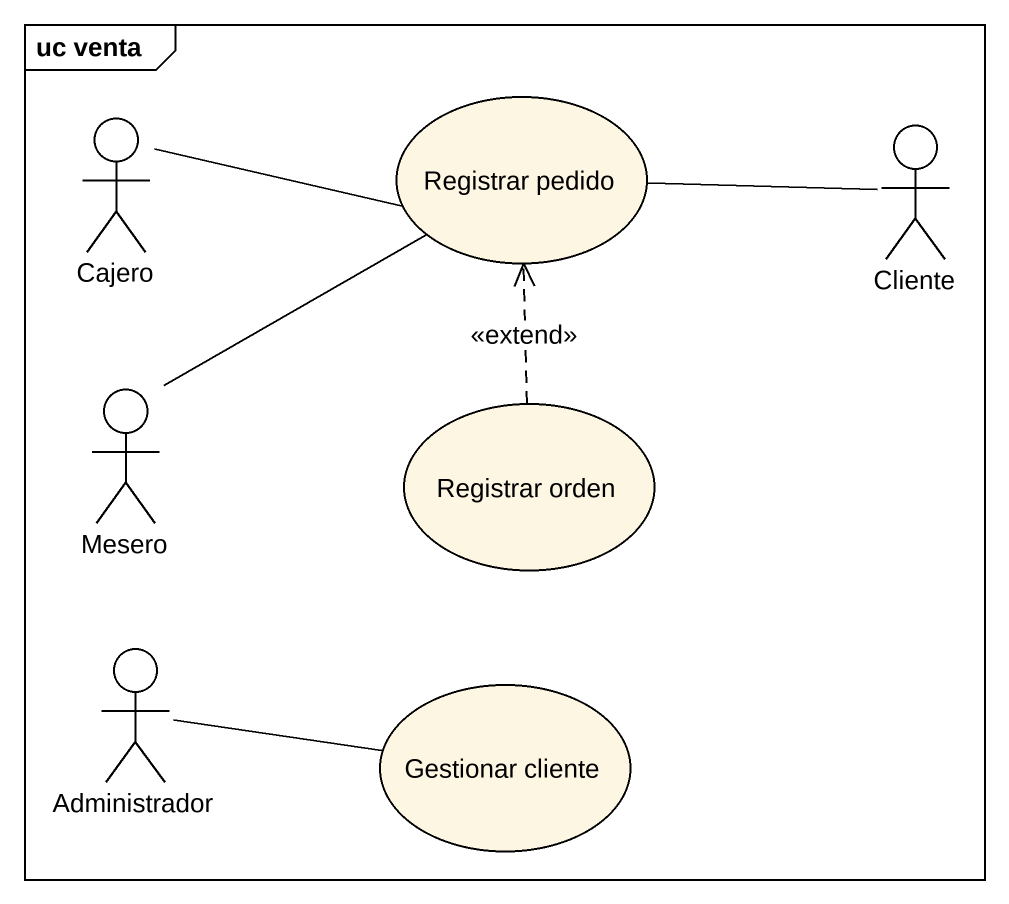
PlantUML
@startuml
mainframe uc venta
usecase "Registrar pedido" as Registrar_pedido
actor Cajero
actor Cliente
actor Mesero
usecase "Registrar orden" as Registrar_orden
actor Administrador
usecase "Gestionar cliente" as Gestionar_cliente
Cajero -right- Registrar_pedido
Cliente -left- Registrar_pedido
Mesero -up- Registrar_pedido
Registrar_orden .up.> Registrar_pedido : <<extend>>
Administrador -right- Gestionar_cliente
@enduml
